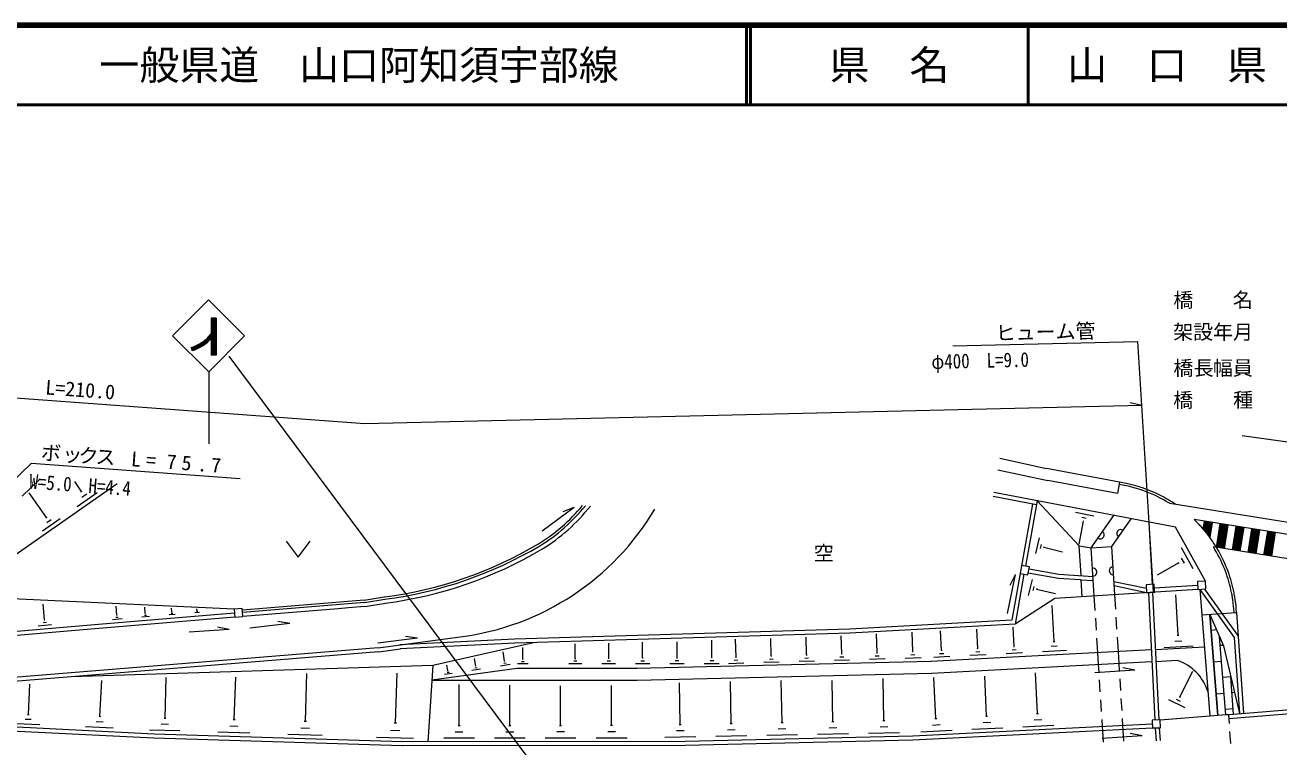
# Model space of a CAD drawing. Units: millimetres, scale not verified. Extents: x 40000 to 680000, y 20000 to 380000.
# Drawn here: x 207430 to 364380, y 289674 to 380000 of the extents above; entities that cross this region are included whole.
import ezdxf
from ezdxf.enums import TextEntityAlignment as Align

# ---------------------------------------------------------------- set-up
doc = ezdxf.new("R2010")
doc.units = ezdxf.units.MM
doc.header["$LTSCALE"] = 1000
for name, color, linetype, lineweight in [('M-BGD', 7, 'Continuous', 13), ('M-STR-HTXT', 7, 'Continuous', 13), ('M-STR-STR1', 1, 'Continuous', 13), ('M-STR-STRC', 7, 'Continuous', 13), ('M-TTL', 2, 'Continuous', 140), ('M-TTL-LINE', 7, 'Continuous', 50)]:
    doc.layers.add(name, color=color, linetype=linetype, lineweight=lineweight)
doc.layers.add('M-TTL-TXT', color=7, linetype='Continuous')
doc.styles.add('ＭＳ ゴシック', font='')
doc.styles.get('ＭＳ ゴシック').set_extended_font_data('MS Gothic')

msp = doc.modelspace()

# ---------------------------------------------------------------- linework, layer by layer
at = {"layer": 'M-BGD'}
for p, q in [((359791, 328645), (390783, 324331)), ((329464, 325819), (335272, 324532)), ((329205, 324337), (335464, 323010)), ((344435, 322816), (335272, 324532)), ((202342, 311049), (218945, 322626)), ((209202, 323080), (207081, 321066)), ((214510, 321642), (213648, 322873)), ((344186, 321384), (335464, 323010)), ((344435, 322816), (344186, 321384)), ((210107, 318374), (207942, 321467)), ((213951, 319749), (216473, 321513)), ((214430, 321582), (214590, 321692)), ((214541, 320921), (215171, 321352)), ((334024, 319975), (328606, 321003)), ((351428, 317164), (328696, 321503)), ((334104, 320466), (332648, 312284)), ((339375, 314822), (334104, 320466)), ((272137, 316697), (276170, 319663)), ((274769, 319122), (276170, 319663)), ((333523, 320065), (330930, 305524)), ((338931, 319037), (341194, 318608)), ((340897, 314573), (343717, 318640)), ((209617, 316732), (211809, 318255)), ((210037, 318324), (210177, 318424)), ((210137, 317744), (210688, 318124)), ((339893, 317927), (339334, 315033)), ((339692, 318427), (340253, 318317)), ((339823, 317937), (339963, 317907)), ((343450, 314735), (345880, 318221)), ((348114, 317802), (348510, 310013)), ((355188, 310428), (351428, 317164)), ((334387, 315850), (333908, 313857)), ((240117, 315412), (241621, 313411)), ((241621, 313411), (243121, 315414)), ((334608, 315009), (334489, 314508)), ((334959, 314719), (334929, 314599)), ((334949, 314659), (337302, 314100)), ((339375, 314822), (340897, 314573)), ((339607, 311108), (339375, 314822)), ((340897, 314573), (343450, 314735)), ((341271, 308566), (340897, 314573)), ((341271, 308566), (340897, 314573)), ((343835, 308718), (343450, 314735)), ((353635, 311959), (352181, 314571)), ((332157, 312374), (331978, 311383)), ((333138, 312195), (332157, 312374)), ((351862, 312689), (349140, 311175)), ((351902, 312598), (351812, 312769)), ((352563, 312649), (352202, 313300)), ((330389, 306355), (331397, 311262)), ((330727, 309920), (331397, 311262)), ((332468, 311293), (331361, 305054)), ((331978, 311383), (332969, 311213)), ((332969, 311213), (333138, 312195)), ((333009, 311474), (336774, 310795)), ((333099, 311974), (336844, 311296)), ((336774, 310795), (339518, 310607)), ((336844, 311296), (341119, 310999)), ((333480, 310603), (333001, 308610)), ((333701, 309762), (333581, 309261)), ((334062, 309482), (334032, 309352)), ((334042, 309422), (336405, 308853)), ((354247, 309366), (336325, 308252)), ((339518, 310607), (339638, 310597)), ((339638, 310597), (341150, 310498)), ((339770, 308465), (339638, 310597)), ((347789, 309492), (343733, 310340)), ((347820, 308971), (343764, 309819)), ((348750, 310033), (347759, 309972)), ((347759, 309972), (347820, 308971)), ((348821, 309032), (348750, 310033)), ((354217, 309867), (348780, 309532)), ((355188, 310428), (354187, 310367)), ((354187, 310367), (354247, 309366)), ((354247, 309366), (355249, 309437)), ((354468, 309386), (355721, 293547)), ((354468, 309386), (358788, 303362)), ((355058, 309417), (359278, 303532)), ((355249, 309437), (355188, 310428)), ((233615, 306897), (203385, 308327)), ((249875, 308040), (234626, 306777)), ((249905, 307739), (234657, 306477)), ((249855, 308030), (252398, 308452)), ((249905, 307739), (252448, 308152)), ((249986, 307239), (252529, 307661)), ((336325, 308252), (331361, 305054)), ((347820, 308971), (348821, 309032)), ((348060, 308981), (348852, 293031)), ((348560, 309011), (349353, 293052)), ((351758, 303647), (351494, 308723)), ((209856, 305588), (209704, 307520)), ((233655, 306396), (216635, 304992)), ((218927, 306145), (218836, 307286)), ((218897, 306145), (218967, 306155)), ((222371, 306158), (222621, 306178)), ((222481, 306368), (222410, 307159)), ((222451, 306358), (222511, 306368)), ((225465, 306230), (226226, 306290)), ((225735, 306410), (225925, 306420)), ((225815, 306571), (225775, 307041)), ((225795, 306561), (225845, 306571)), ((228699, 306503), (229260, 306553)), ((228899, 306643), (229039, 306653)), ((228959, 306753), (228949, 306933)), ((228949, 306753), (228979, 306763)), ((234616, 306977), (233615, 306897)), ((233615, 306897), (233696, 305895)), ((234697, 305976), (234616, 306977)), ((246632, 306966), (234697, 305976)), ((247933, 307067), (246632, 306966)), ((249946, 307239), (247933, 307067)), ((336229, 302885), (335996, 307360)), ((354720, 306182), (359046, 306496)), ((355722, 306263), (356722, 293618)), ((355722, 306263), (357437, 302309)), ((356722, 293618), (355722, 306263)), ((359076, 306496), (359926, 293890)), ((216635, 304992), (201596, 303720)), ((216675, 304491), (201637, 303219)), ((209065, 304836), (210757, 304978)), ((209676, 305227), (210096, 305268)), ((209805, 305588), (209916, 305588)), ((233696, 305895), (216675, 304491)), ((218376, 305614), (219568, 305725)), ((218797, 305895), (219097, 305925)), ((222031, 305937), (223002, 306018)), ((231514, 304682), (232986, 304393)), ((233696, 305895), (234697, 305976)), ((235579, 304585), (240555, 305179)), ((239063, 305399), (240555, 305179)), ((330930, 305524), (310655, 304388)), ((331361, 305054), (310686, 303888)), ((331233, 302250), (331101, 304673)), ((227990, 304079), (232986, 304393)), ((251581, 302714), (256557, 303308)), ((251631, 302073), (261904, 303442)), ((268713, 303147), (254355, 302436)), ((255065, 303528), (256557, 303308)), ((310655, 304388), (268713, 303147)), ((310666, 303888), (268733, 302646)), ((293396, 300862), (293394, 303034)), ((296420, 300924), (296358, 303137)), ((300835, 301057), (300773, 303230)), ((305261, 301191), (305189, 303403)), ((309666, 301314), (309595, 303557)), ((314082, 301457), (314010, 303830)), ((318557, 301611), (318486, 304044)), ((322142, 301773), (322020, 304206)), ((326687, 302007), (326556, 304390)), ((351338, 302906), (352239, 302956)), ((351638, 303647), (351868, 303657)), ((356564, 304321), (355873, 304261)), ((357723, 293708), (356945, 303440)), ((358788, 303362), (359425, 293850)), ((251631, 302073), (202912, 298103)), ((251672, 301573), (202952, 297603)), ((251692, 301573), (254405, 301935)), ((268743, 302646), (254385, 301935)), ((271086, 302718), (258452, 299855)), ((267453, 300402), (267282, 301584)), ((269736, 300634), (269735, 302116)), ((276304, 300749), (276303, 302592)), ((280489, 300782), (280488, 302655)), ((284735, 300815), (284733, 302778)), ((289040, 300838), (289039, 302811)), ((314022, 301457), (314142, 301457)), ((318497, 301611), (318617, 301621)), ((348415, 301822), (320821, 300381)), ((321912, 301353), (322422, 301373)), ((322082, 301763), (322212, 301773)), ((326447, 301586), (326958, 301617)), ((326617, 302007), (326748, 302017)), ((330252, 301379), (332295, 301480)), ((330993, 301830), (331504, 301850)), ((331163, 302250), (331293, 302250)), ((334798, 301612), (337782, 301765)), ((335889, 302264), (336640, 302304)), ((336139, 302875), (336329, 302885)), ((355044, 302167), (348916, 301843)), ((350027, 302114), (353632, 302307)), ((357406, 302379), (357036, 302349)), ((357437, 302309), (359425, 293850)), ((258452, 299855), (213195, 298441)), ((258452, 299855), (257838, 290303)), ((260355, 299216), (260244, 299917)), ((263839, 299799), (263698, 300740)), ((263809, 299799), (263869, 299809)), ((266933, 299841), (268134, 300022)), ((267343, 300142), (267643, 300192)), ((267423, 300402), (267493, 300412)), ((269065, 300093), (270407, 300094)), ((269566, 300364), (269906, 300364)), ((269696, 300634), (269776, 300634)), ((275493, 300098), (277125, 300099)), ((276104, 300429), (276514, 300429)), ((276254, 300749), (276354, 300749)), ((279639, 300101), (281341, 300102)), ((280279, 300442), (280700, 300442)), ((280439, 300782), (280539, 300782)), ((283854, 300104), (285616, 300105)), ((320861, 300381), (284005, 299503)), ((284515, 300455), (284955, 300455)), ((284675, 300815), (284785, 300815)), ((288130, 300107), (289942, 300108)), ((288810, 300478), (289261, 300478)), ((288980, 300838), (289090, 300838)), ((292455, 300110), (294327, 300111)), ((293166, 300491), (293626, 300491)), ((293336, 300862), (293456, 300862)), ((295489, 300132), (297401, 300194)), ((296200, 300533), (296670, 300554)), ((296369, 300924), (296480, 300924)), ((299904, 300265), (301817, 300317)), ((300615, 300667), (301086, 300687)), ((300775, 301057), (300895, 301057)), ((304320, 300399), (306232, 300450)), ((305031, 300800), (305501, 300810)), ((305201, 301190), (305311, 301191)), ((308736, 300522), (310638, 300584)), ((309436, 300933), (309917, 300944)), ((309606, 301314), (309726, 301314)), ((313141, 300655), (315074, 300717)), ((313852, 301066), (314332, 301077)), ((317587, 300789), (319579, 300850)), ((318317, 301210), (318818, 301220)), ((348487, 300320), (320892, 298879)), ((321171, 300902), (323204, 301013)), ((325707, 301135), (327749, 301247)), ((351660, 300483), (348987, 300341)), ((357198, 300347), (356196, 300266)), ((224954, 293273), (225110, 298340)), ((233605, 293089), (233801, 298386)), ((242516, 292905), (242702, 298853)), ((253791, 292683), (253987, 298921)), ((268975, 299502), (258333, 298023)), ((259944, 298775), (260876, 298916)), ((260265, 299016), (260495, 299046)), ((260325, 299216), (260385, 299226)), ((263368, 299298), (264440, 299459)), ((263739, 299569), (264009, 299609)), ((284045, 299503), (268975, 299502)), ((320892, 298879), (284046, 298001)), ((314929, 292997), (314825, 298234)), ((321437, 293212), (321183, 298358)), ((327795, 293527), (327551, 298543)), ((334173, 293842), (333919, 298938)), ((341338, 298973), (346335, 299328)), ((344862, 299617), (346335, 299328)), ((351974, 295927), (353584, 299152)), ((358351, 298435), (357349, 298354)), ((358714, 293789), (358351, 298415)), ((207841, 293741), (208019, 297546)), ((216793, 293507), (217020, 297973)), ((284046, 298001), (258333, 298003)), ((261751, 292348), (261748, 297475)), ((268109, 292353), (268106, 297389)), ((274458, 292367), (274454, 297303)), ((280836, 292382), (280832, 297358)), ((289437, 292498), (289333, 297705)), ((295815, 292613), (295711, 297869)), ((302183, 292737), (302079, 297984)), ((308541, 292862), (308447, 297989)), ((350563, 295626), (352586, 294626)), ((351524, 295657), (352025, 295407)), ((351914, 295967), (352044, 295897)), ((357511, 296352), (356510, 296281)), ((358813, 296463), (358512, 296433)), ((207751, 293741), (207932, 293731)), ((216693, 293507), (216903, 293497)), ((327675, 293517), (327915, 293527)), ((334053, 293842), (334293, 293852)), ((349523, 293062), (355720, 293553)), ((355720, 293553), (356721, 293633)), ((356721, 293633), (357723, 293712)), ((358664, 294440), (357673, 294359)), ((357723, 293712), (358063, 293739)), ((359344, 294981), (359425, 293850)), ((223544, 290789), (196969, 292091)), ((223573, 291289), (196998, 292592)), ((206310, 292619), (209264, 292491)), ((207441, 293160), (208182, 293131)), ((215012, 292214), (218446, 292047)), ((216333, 292836), (217194, 292797)), ((224454, 292542), (225395, 292512)), ((224833, 293283), (225064, 293273)), ((233075, 292307), (234076, 292278)), ((233485, 293099), (233735, 293089)), ((241956, 292064), (243028, 292024)), ((242386, 292905), (242647, 292895)), ((253641, 292693), (253931, 292683)), ((261631, 292348), (261872, 292348)), ((267989, 292353), (268230, 292353)), ((274337, 292367), (274578, 292367)), ((280716, 292382), (280966, 292382)), ((289316, 292498), (289557, 292498)), ((295695, 292613), (295935, 292623)), ((301713, 291956), (302674, 291977)), ((302063, 292737), (302303, 292738)), ((308071, 292081), (309042, 292102)), ((308421, 292862), (308661, 292862)), ((314459, 292206), (315430, 292226)), ((314809, 292987), (315049, 292997)), ((348542, 292510), (318535, 291007)), ((349404, 292050), (318555, 290506)), ((320997, 292411), (321968, 292461)), ((321317, 293212), (321567, 293222)), ((325944, 291883), (329809, 292076)), ((327355, 292725), (328316, 292776)), ((332312, 292198), (336186, 292391)), ((333723, 293050), (334694, 293091)), ((349523, 293062), (348522, 293011)), ((348522, 293011), (348573, 292010)), ((348573, 292010), (349574, 292061)), ((348903, 292020), (349000, 290454)), ((349404, 292050), (349501, 290484)), ((349574, 292061), (349523, 293062)), ((223022, 291830), (226787, 291712)), ((254634, 289800), (223554, 290789)), ((254654, 290300), (223573, 291289)), ((231553, 291565), (235549, 291418)), ((240325, 291251), (244610, 291124)), ((251419, 290909), (256045, 290762)), ((253181, 291781), (254332, 291742)), ((259830, 290805), (263685, 290807)), ((261271, 291577), (262243, 291577)), ((266188, 290819), (270033, 290822)), ((267629, 291581), (268591, 291582)), ((272536, 290824), (276391, 290827)), ((273978, 291596), (274949, 291597)), ((278904, 290828), (282779, 290831)), ((280356, 291600), (281327, 291601)), ((287525, 290905), (291410, 290988)), ((288967, 291717), (289938, 291727)), ((318535, 291007), (290059, 290336)), ((318545, 290506), (290069, 289835)), ((293903, 291029), (297778, 291102)), ((295345, 291831), (296316, 291852)), ((300281, 291154), (304136, 291227)), ((306640, 291279), (310504, 291352)), ((313018, 291404), (316902, 291476)), ((319576, 291558), (323461, 291751)), ((342255, 290754), (347242, 291108)), ((345769, 291387), (347242, 291108)), ((290059, 290336), (254654, 290300)), ((290059, 289835), (254654, 289800))]:
    msp.add_line(p, q, dxfattribs=at)
for centre, radius, start, end in [((341644, 305582), 17152, 62.66677, 80.80912), ((341644, 305582), 17452, 78.01029, 80.80748), ((341644, 305582), 17452, 63.35573, 78.01029), ((341644, 305582), 17452, 55.7829, 63.35573), ((341644, 305582), 17152, 58.01471, 62.66677), ((257705, 336391), 33212, 277.26456, 329.31829), ((260019, 334070), 22288, 301.5916, 320.41667), ((260019, 334070), 22589, 301.5916, 320.98618), ((260019, 334070), 23090, 301.5916, 321.89383), ((341644, 305582), 17452, 40.55354, 45.9293), ((342027, 316206), 501, 235.21077, 55.21077), ((344580, 316368), 501, 55.21076, 235.21076), ((341644, 305582), 17452, 40.12097, 40.55354), ((341644, 305582), 17452, 39.68556, 40.12097), ((341644, 305582), 17452, 39.24723, 39.68556), ((341644, 305582), 17452, 38.80589, 39.24723), ((341644, 305582), 17452, 38.36147, 38.80589), ((341644, 305582), 17452, 37.91385, 38.36147), ((341644, 305582), 17452, 37.46295, 37.91385), ((341644, 305582), 17452, 37.00867, 37.46295), ((341644, 305582), 17452, 36.55089, 37.00867), ((341644, 305582), 17452, 36.0895, 36.55089), ((341644, 305582), 17452, 31.24838, 36.0895), ((245994, 358421), 50374, 277.31338, 300.67217), ((245994, 358421), 50675, 277.31338, 300.67217), ((245994, 358421), 51175, 277.31338, 300.67217), ((341644, 305582), 17152, 21.96245, 32.10563), ((341644, 305582), 17452, 21.39078, 31.24838), ((341089, 311559), 501, 273.58176, 93.58176), ((343642, 311721), 501, 93.58176, 273.58176), ((341644, 305582), 17152, 12.66887, 21.96245), ((341644, 305582), 17452, 12.28126, 21.39078), ((341644, 305582), 17152, 10.42074, 12.66887), ((341644, 305582), 17452, 10.09335, 12.28126), ((341644, 305582), 17152, 8.4681, 10.42074), ((341644, 305582), 17152, 3.02884, 8.4681), ((341644, 305582), 17452, 8.17588, 10.09335), ((341644, 305582), 17452, 3.02884, 8.17588), ((349852, 294874), 5888, 17.21318, 72.10952)]:
    msp.add_arc(centre, radius, start, end, dxfattribs=at)
at = {"layer": 'M-STR-HTXT'}
for p, q in [((323566, 339873), (346706, 340420)), ((348661, 309022), (346706, 340420)), ((133314, 338725), (249939, 330128)), ((345750, 332770), (347212, 332420)), ((249939, 330128), (347212, 332420)), ((195912, 313238), (208229, 325172)), ((208229, 325172), (234354, 323248))]:
    msp.add_line(p, q, dxfattribs=at)
at = {"layer": 'M-STR-STR1'}
for p, q in [((341385, 306763), (341271, 308566)), ((343948, 306905), (343835, 308718)), ((341541, 304268), (341447, 305765)), ((344104, 304410), (344011, 305907)), ((341717, 301467), (341604, 303270)), ((344280, 301599), (344167, 303412)), ((341808, 299975), (341717, 301467)), ((344371, 300107), (344280, 301599)), ((341864, 299079), (341808, 299975)), ((344427, 299211), (344371, 300107)), ((344583, 296716), (344490, 298213)), ((342020, 296584), (341927, 298081)), ((342176, 294089), (342083, 295586)), ((344739, 294221), (344646, 295718)), ((358097, 293239), (381775, 295118)), ((358063, 293739), (358714, 293791)), ((358063, 293739), (358140, 292591)), ((358714, 293791), (370719, 294743)), ((342294, 292196), (342238, 293091)), ((342325, 291695), (342294, 292196)), ((344858, 292328), (344802, 293223)), ((344888, 291827), (344858, 292328)), ((342415, 290259), (342325, 291695)), ((344978, 290401), (344888, 291827)), ((358206, 291593), (358305, 290096))]:
    msp.add_line(p, q, dxfattribs=at)
at = {"layer": 'M-STR-STRC'}
for p, q in [((230408, 345622), (225904, 341113)), ((234917, 341117), (230408, 345622)), ((231340, 343309), (230740, 343308)), ((230740, 342773), (231276, 343309)), ((230740, 343308), (230740, 341362)), ((230740, 343197), (230851, 343308)), ((230740, 343055), (230993, 343308)), ((230740, 342914), (231134, 343308)), ((230740, 342631), (231340, 343232)), ((231341, 342611), (230740, 343212)), ((230740, 342490), (231341, 343090)), ((231341, 342469), (230740, 343070)), ((230740, 342348), (231341, 342949)), ((231341, 342328), (230740, 342929)), ((230740, 342207), (231341, 342808)), ((231341, 342186), (230740, 342787)), ((230740, 342066), (231341, 342666)), ((231341, 342045), (230740, 342646)), ((230740, 341924), (231341, 342525)), ((231341, 341903), (230740, 342504)), ((230740, 341783), (231341, 342384)), ((231341, 341762), (230740, 342363)), ((230740, 341642), (231341, 342242)), ((231341, 341620), (230740, 342221)), ((231341, 342752), (230784, 343308)), ((231341, 342894), (230926, 343308)), ((231341, 343035), (231067, 343308)), ((231340, 343176), (231208, 343309)), ((231340, 343309), (231343, 338702)), ((225904, 341113), (230412, 336608)), ((228818, 339436), (229990, 340609)), ((229075, 339553), (231341, 341818)), ((229368, 339704), (231341, 341677)), ((229723, 339917), (231341, 341535)), ((230251, 340306), (229967, 340590)), ((230328, 340371), (230044, 340654)), ((230403, 340437), (230120, 340720)), ((230477, 340504), (230195, 340786)), ((230264, 340317), (231341, 341394)), ((230551, 340572), (230268, 340854)), ((230622, 340642), (230340, 340924)), ((230693, 340713), (230411, 340995)), ((230412, 336608), (234917, 341117)), ((231342, 340205), (230481, 341067)), ((231342, 340347), (230549, 341140)), ((231342, 340488), (230615, 341214)), ((231342, 340630), (230681, 341290)), ((230725, 341343), (231341, 341960)), ((230740, 341500), (231341, 342101)), ((231341, 341479), (230740, 342080)), ((231341, 341337), (230740, 341938)), ((231341, 341196), (230740, 341797)), ((231341, 341054), (230740, 341655)), ((231342, 340913), (230740, 341514)), ((231342, 340771), (230740, 341372)), ((230741, 340652), (231341, 341253)), ((230741, 340511), (231341, 341111)), ((230741, 340369), (231342, 340970)), ((230741, 340228), (231342, 340829)), ((230741, 340762), (230742, 338702)), ((230741, 340745), (230741, 340704)), ((230741, 340745), (230742, 338702)), ((230741, 340087), (231342, 340687)), ((231342, 340064), (230741, 340665)), ((228227, 339644), (228348, 339262)), ((228542, 339328), (228227, 339643)), ((228249, 339574), (228365, 339690)), ((228283, 339467), (228592, 339777)), ((228437, 339291), (228293, 339436)), ((228317, 339360), (228843, 339886)), ((228645, 339367), (228333, 339679)), ((228366, 339268), (229127, 340029)), ((228746, 339407), (228437, 339716)), ((228846, 339448), (228539, 339755)), ((228584, 339344), (229472, 340232)), ((228944, 339491), (228640, 339796)), ((229041, 339536), (228739, 339839)), ((229137, 339582), (228836, 339883)), ((229230, 339630), (228932, 339928)), ((229323, 339679), (229026, 339975)), ((229414, 339729), (229119, 340024)), ((229504, 339781), (229210, 340074)), ((229592, 339834), (229300, 340126)), ((229679, 339888), (229388, 340179)), ((229764, 339944), (229475, 340234)), ((229849, 340001), (229560, 340290)), ((229932, 340060), (229644, 340347)), ((230013, 340119), (229727, 340406)), ((230094, 340180), (229809, 340466)), ((230173, 340243), (229888, 340527)), ((230741, 339945), (231342, 340546)), ((231342, 339922), (230741, 340523)), ((230741, 339804), (231342, 340405)), ((231342, 339781), (230741, 340382)), ((230741, 339663), (231342, 340263)), ((231342, 339639), (230741, 340240)), ((230741, 339521), (231342, 340122)), ((231342, 339498), (230741, 340099)), ((230741, 339380), (231342, 339981)), ((231342, 339356), (230741, 339957)), ((230741, 339239), (231342, 339839)), ((231342, 339215), (230741, 339816)), ((231342, 339073), (230741, 339674)), ((231343, 338932), (230741, 339533)), ((231343, 338790), (230741, 339391)), ((231290, 338702), (230741, 339250)), ((230742, 339097), (231342, 339698)), ((230742, 338956), (231342, 339557)), ((230742, 338815), (231342, 339415)), ((231148, 338702), (230742, 339109)), ((230770, 338702), (231342, 339274)), ((230912, 338702), (231342, 339132)), ((231007, 338702), (230742, 338967)), ((230866, 338702), (230742, 338826)), ((231343, 338702), (230742, 338702)), ((231053, 338702), (231342, 338991)), ((231195, 338702), (231343, 338850)), ((231336, 338702), (231343, 338708)), ((276910, 279623), (232961, 338587)), ((230412, 336608), (230417, 327595)), ((386655, 314386), (350735, 320127)), ((383782, 313322), (353791, 318127)), ((354913, 316926), (355062, 317918)), ((354993, 316826), (355163, 317898)), ((355083, 316726), (355263, 317888)), ((355163, 316626), (355363, 317868)), ((355254, 316516), (355463, 317858)), ((355334, 316416), (355563, 317838)), ((355414, 316306), (355663, 317818)), ((355504, 316196), (355763, 317808)), ((355584, 316086), (355853, 317788)), ((355665, 315975), (355954, 317778)), ((355755, 315865), (356054, 317758)), ((356567, 314634), (357045, 317599)), ((356667, 314614), (357145, 317589)), ((356767, 314605), (357245, 317569)), ((356867, 314585), (357346, 317549)), ((356967, 314575), (357436, 317539)), ((357067, 314555), (357536, 317519)), ((357167, 314545), (357636, 317509)), ((357258, 314525), (357736, 317489)), ((357358, 314505), (357836, 317479)), ((357458, 314495), (357936, 317459)), ((357558, 314475), (358037, 317439)), ((358549, 314315), (359018, 317290)), ((358650, 314305), (359118, 317270)), ((358750, 314286), (359218, 317250)), ((358840, 314276), (359318, 317240)), ((358940, 314256), (359418, 317220)), ((359040, 314236), (359519, 317210)), ((359140, 314226), (359619, 317190)), ((359240, 314206), (359719, 317170)), ((359340, 314196), (359809, 317160)), ((359441, 314176), (359909, 317140)), ((359541, 314156), (360009, 317130)), ((360522, 314006), (361001, 316971)), ((360622, 313986), (361101, 316951)), ((360722, 313967), (361201, 316941)), ((360823, 313957), (361301, 316921)), ((360923, 313937), (361391, 316901)), ((361023, 313927), (361491, 316891)), ((361123, 313907), (361591, 316871)), ((361213, 313887), (361692, 316861)), ((361313, 313877), (361792, 316841)), ((361413, 313857), (361892, 316821)), ((361514, 313847), (361992, 316811)), ((362505, 313687), (362973, 316652)), ((362605, 313667), (363074, 316632)), ((362695, 313658), (363174, 316622)), ((362795, 313638), (363274, 316602)), ((362895, 313618), (363374, 316592)), ((362996, 313608), (363474, 316572)), ((363096, 313588), (363574, 316562)), ((363196, 313578), (363664, 316542)), ((363296, 313558), (363764, 316522)), ((363396, 313548), (363865, 316512)), ((363486, 313528), (363965, 316492)), ((381031, 310717), (356176, 314694))]:
    msp.add_line(p, q, dxfattribs=at)
for centre, radius, start, end in [((226569, 344765), 5383, 287.93658, 320.7913), ((226584, 344733), 5749, 287.87049, 316.30897)]:
    msp.add_arc(centre, radius, start, end, dxfattribs=at)
at = {"layer": 'M-TTL'}
msp.add_line((680000, 380000), (40000, 380000), dxfattribs=at)
at = {"layer": 'M-TTL-LINE'}
for p, q in [((297750, 380000), (297750, 370000)), ((298250, 380000), (298250, 370000)), ((333000, 380000), (333000, 370000)), ((40000, 370000), (680000, 370000))]:
    msp.add_line(p, q, dxfattribs=at)

# ---------------------------------------------------------------- texts
at = {"layer": 'M-BGD', "style": 'ＭＳ ゴシック'}
for s, p in [('橋', (351169, 344136)), ('名', (358609, 344142)), ('架設年月', (351142, 340131)), ('橋', (351175, 335626)), ('長', (353719, 335627)), ('幅', (356112, 335629)), ('員', (358615, 335631)), ('橋\u3000\u3000種', (351148, 331620)), ('空', (306154, 312476))]:
    msp.add_text(s, height=1833, rotation=0.041, dxfattribs=at).set_placement(p, align=Align.BOTTOM_LEFT)
at = {"layer": 'M-STR-HTXT', "style": 'ＭＳ ゴシック'}
for s, rotation, p in [('ヒューム管', 1.348, (328953, 339997)), ('L=210.0', 355.786, (209879, 333240)), ('ボ', 355.786, (209331, 325092)), ('ッ', 355.786, (211994, 324894)), ('ク', 355.786, (214007, 324745)), ('ス', 355.786, (216160, 324587)), ('L', 355.786, (220606, 324259)), ('=', 355.786, (222478, 324121)), ('7', 355.786, (225052, 323932)), ('5', 355.786, (226924, 323793)), ('7', 355.786, (230619, 323516)), ('.', 355.786, (228897, 323645))]:
    msp.add_text(s, height=1833, rotation=rotation, dxfattribs=at).set_placement(p, align=Align.BOTTOM_LEFT)
at = {"layer": 'M-STR-HTXT', "style": 'ＭＳ ゴシック', "width": 0.85}
for s, rotation, p in [('φ400\u3000L=9.0', 1.348, (320909, 336410)), ('W=5.0\u3000H=4.4', 355.786, (207876, 321469))]:
    msp.add_text(s, height=1833, rotation=rotation, dxfattribs=at).set_placement(p, align=Align.BOTTOM_LEFT)
at = {"layer": 'M-TTL-TXT', "style": 'ＭＳ ゴシック'}
msp.add_text('一般県道\u3000山口阿知須宇部線', height=3666, dxfattribs=at).set_placement((216734, 375000), align=Align.MIDDLE_LEFT)
for s, p in [('県\u3000名', (315625, 375000)), ('山\u3000口\u3000県', (350375, 375000))]:
    msp.add_text(s, height=3666, dxfattribs=at).set_placement(p, align=Align.MIDDLE_CENTER)

doc.saveas('drawing.dxf')
